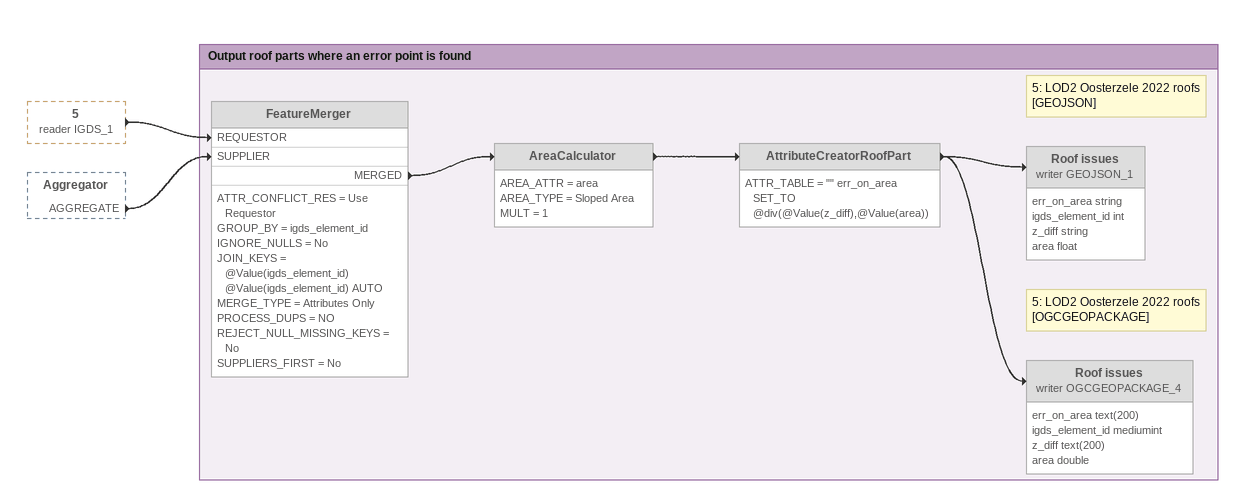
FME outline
5 (reader IGDS_1) [outside]
    -> FeatureMerger [REQUESTOR]
Aggregator [outside]
    AGGREGATE -> FeatureMerger [SUPPLIER]

Bookmark: Output roof parts where an error point is found
FeatureMerger [off]
    ATTR_CONFLICT_RES = Use Requestor
    GROUP_BY = igds_element_id
    IGNORE_NULLS = No
    JOIN_KEYS = @Value(igds_element_id) @Value(igds_element_id) AUTO
    MERGE_TYPE = Attributes Only
    PROCESS_DUPS = NO
    REJECT_NULL_MISSING_KEYS = No
    SUPPLIERS_FIRST = No
    MERGED -> AreaCalculator
AreaCalculator [off]
    AREA_ATTR = area
    AREA_TYPE = Sloped Area
    MULT = 1
    -> AttributeCreatorRoofPart
AttributeCreatorRoofPart [off]
    ATTR_TABLE = "" err_on_area SET_TO @div(@Value(z_diff),@Value(area))
    -> Roof issues (writer GEOJSON_1)
    -> Roof issues (writer OGCGEOPACKAGE_4)
Note: 5: LOD2 Oosterzele 2022 roofs [GEOJSON]
Roof issues (writer GEOJSON_1) [off]
    attributes: err_on_area string, igds_element_id int, z_diff string, area float
Note: 5: LOD2 Oosterzele 2022 roofs [OGCGEOPACKAGE]
Roof issues (writer OGCGEOPACKAGE_4) [off]
    attributes: err_on_area text(200), igds_element_id mediumint, z_diff text(200), area double
